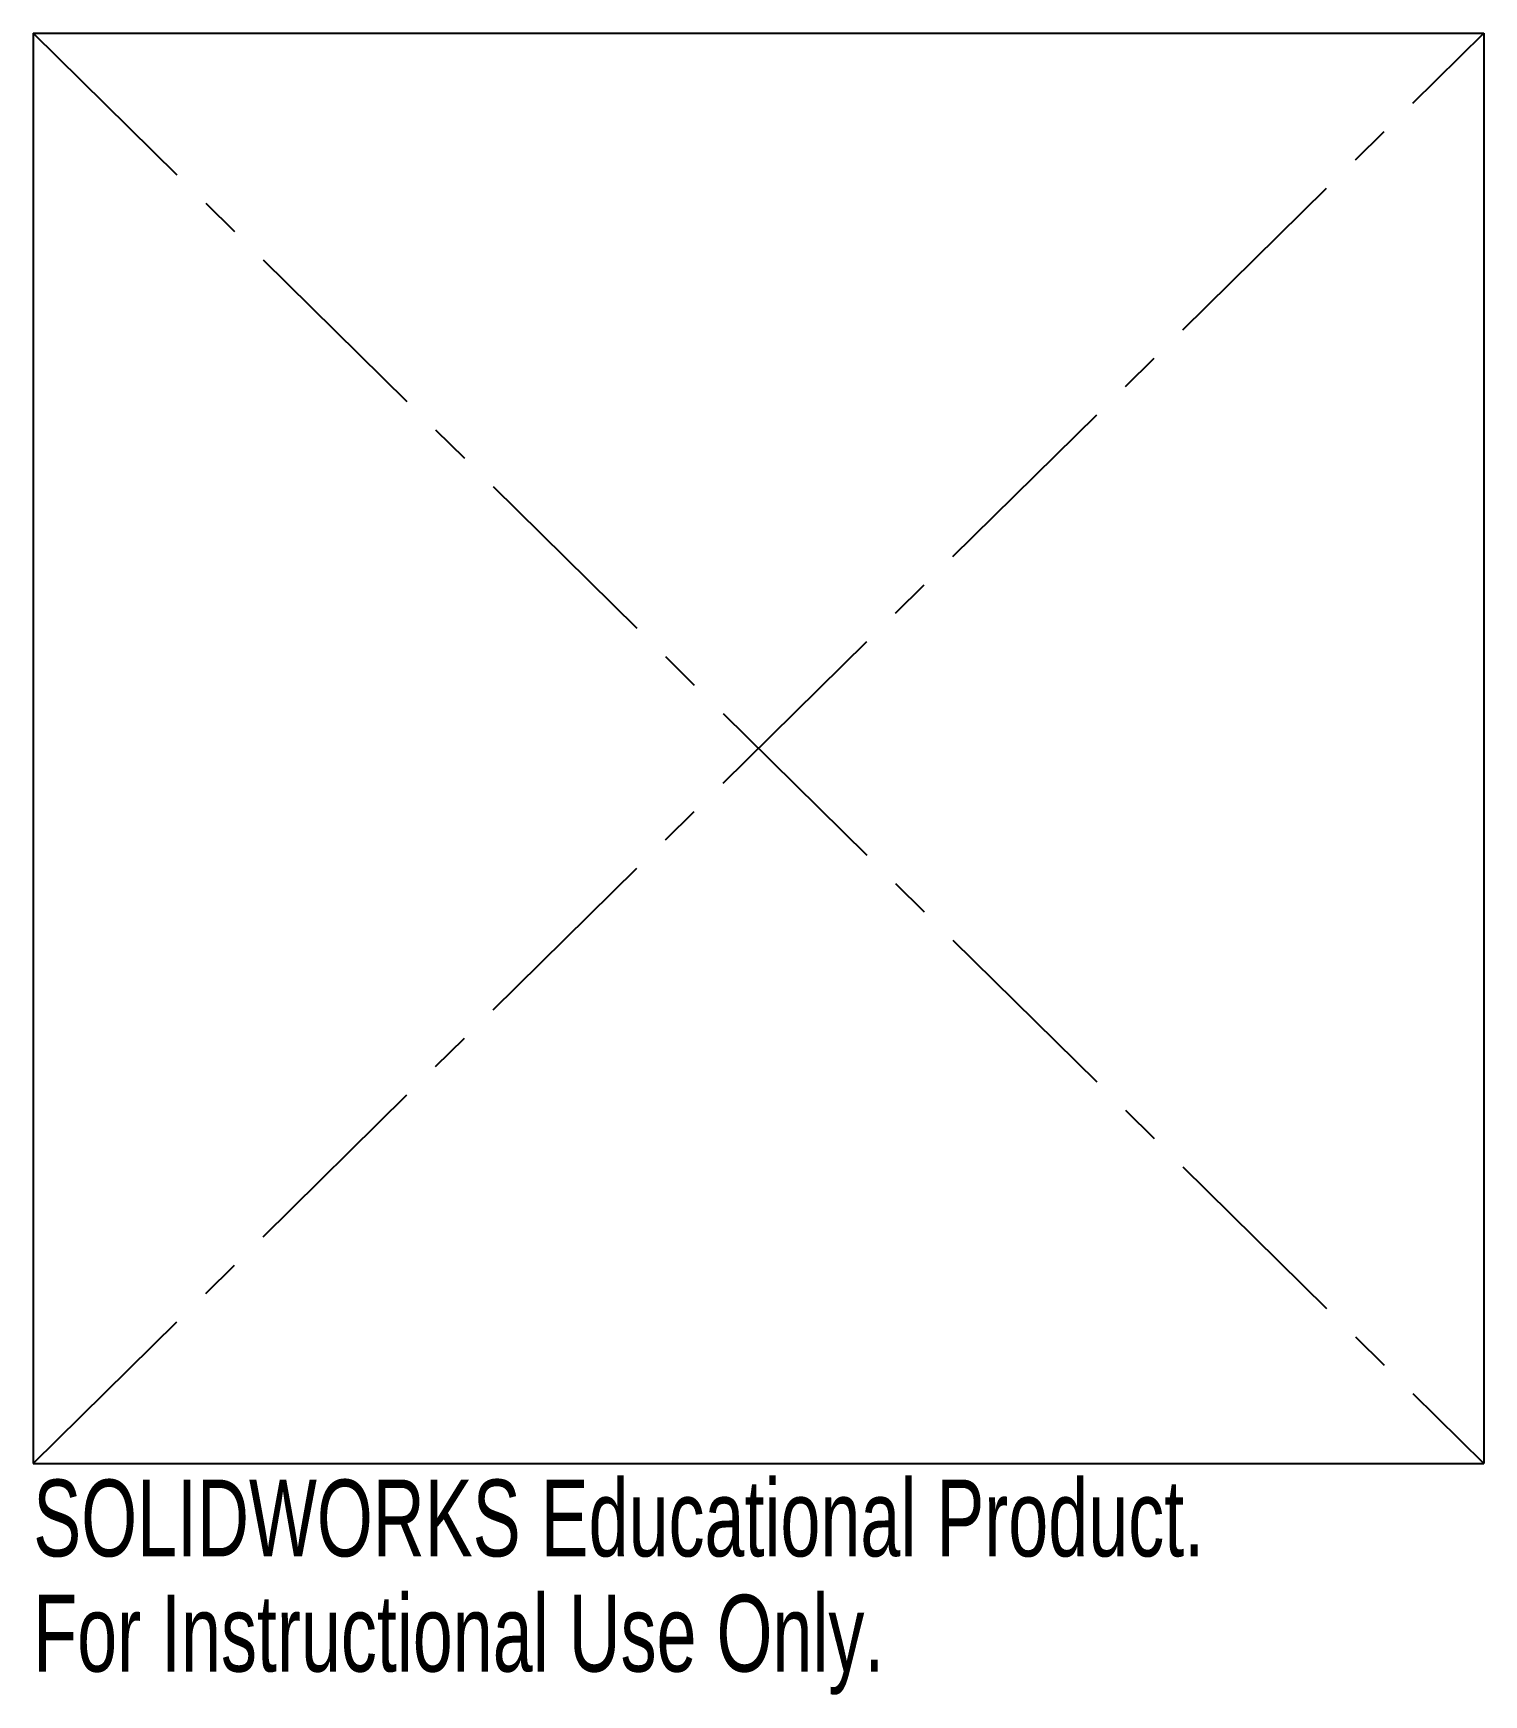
# Model space of a CAD drawing. Header units: millimetres. Extents: x -46 to 46, y -60 to 45.
import ezdxf

# ---------------------------------------------------------------- set-up
doc = ezdxf.new("R2010")
doc.units = ezdxf.units.MM
doc.header["$PDSIZE"] = -1
doc.linetypes.add('CENTERX2', pattern=[20.32, 12.7, -2.54, 2.54, -2.54])
doc.styles.add('SLDTEXTSTYLE0', font='TXT', dxfattribs={"width": 0.7})

msp = doc.modelspace()

# ---------------------------------------------------------------- linework, layer by layer
at = {"color": 7, "linetype": 'Continuous'}
for p, q in [((-45.64, 45), (45.64, 45)), ((-45.64, 45), (-45.64, -45)), ((45.64, 45), (45.64, -45)), ((-45.64, -45), (45.64, -45))]:
    msp.add_line(p, q, dxfattribs=at)
at = {"color": 7, "linetype": 'CENTERX2'}
for p, q in [((-45.64, 45), (45.64, -45)), ((-45.64, -45), (45.64, 45))]:
    msp.add_line(p, q, dxfattribs=at)
at = {"color": 7, "linetype": 'Continuous'}
msp.add_point((0, 0), dxfattribs=at)

# ---------------------------------------------------------------- texts
at = {"color": 7, "linetype": 'Continuous', "char_height": 4.8336, "attachment_point": 1, "style": 'SLDTEXTSTYLE0'}
for s, insert in [('SOLIDWORKS Educational Product.', (-45.64, -46.02)), ('For Instructional Use Only.', (-45.64, -53.27))]:
    msp.add_mtext(s, dxfattribs=dict(at, insert=insert))

doc.saveas('drawing.dxf')
